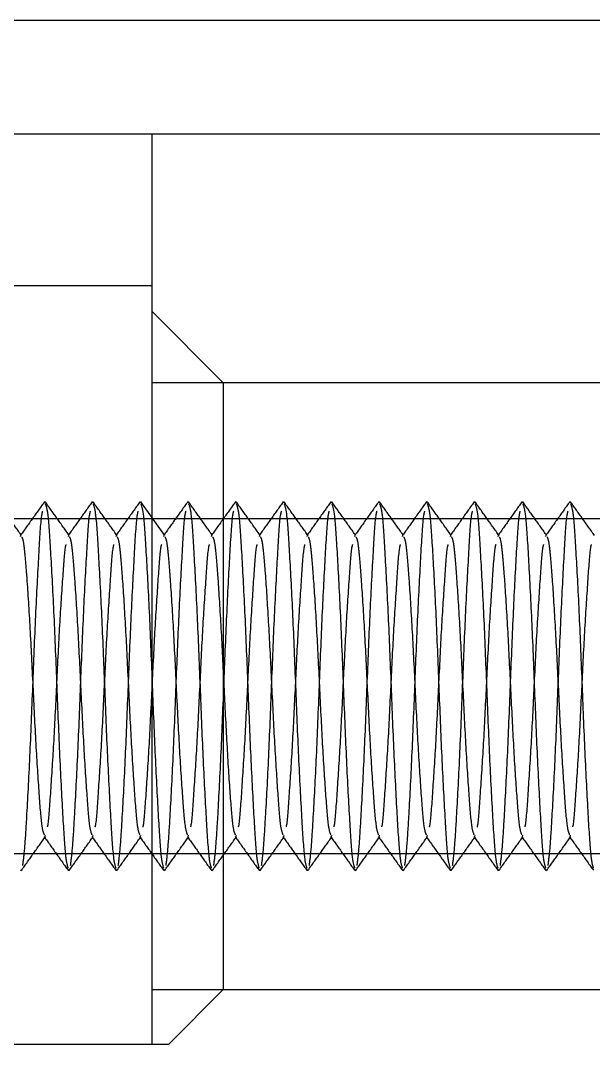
# Model space of a CAD drawing. Header units: metres. Extents: x 0 to 21025, y 0 to 14850.
# Drawn here: x 2252.85 to 2276.85, y 9008.52 to 9051.38 of the extents above; entities that cross this region are included whole.
import ezdxf

# ---------------------------------------------------------------- set-up
doc = ezdxf.new("R2010")
doc.units = ezdxf.units.M
doc.header["$LTSCALE"] = 25
doc.linetypes.add('HIDDEN2', pattern=[4.7625, 3.175, -1.5875])
doc.layers.add('SL4', color=4, linetype='Continuous')
doc.layers.add('ST1', color=7, linetype='HIDDEN2')

msp = doc.modelspace()

# ---------------------------------------------------------------- linework, layer by layer
at = {"layer": 'SL4'}
for p, q in [((2875.564, 9046.619), (1925.562, 9046.619)), ((2258.346, 9046.619), (2258.346, 9040.269)), ((2258.346, 9040.269), (2251.996, 9040.269)), ((2258.346, 9040.269), (2258.346, 9008.519)), ((2261.346, 9036.219), (2258.346, 9039.219)), ((2282.346, 9036.219), (2261.346, 9036.219)), ((2261.346, 9036.219), (2261.346, 9010.819)), ((2259.046, 9008.519), (2261.346, 9010.819)), ((2261.346, 9010.819), (2282.346, 9010.819)), ((2258.346, 9008.519), (2251.996, 9008.519))]:
    msp.add_line(p, q, dxfattribs=at)
for points, knots in [([(2258.41, 9030.503), (2258.404, 9030.511), (2258.383, 9030.541), (2258.361, 9030.571), (2258.346, 9030.593)], [0, 0, 0, 0, 0.271776, 1, 1, 1, 1]), ([(2259.042, 9008.519), (2259.013, 9008.519), (2258.952, 9008.519), (2258.55, 9008.519), (2258.346, 9008.519)], [0, 0, 0, 0, 0.489804, 1, 1, 1, 1])]:
    msp.add_open_spline(points, degree=3, knots=knots, dxfattribs=at)
at = {"layer": 'ST1'}
for p, q in [((2875.564, 9051.381), (1875.564, 9051.381)), ((2261.346, 9036.219), (2258.346, 9036.219)), ((2261.346, 9036.219), (2258.346, 9036.219)), ((2253.858, 9031.189), (2253.87, 9031.246)), ((2255.858, 9031.189), (2255.87, 9031.246)), ((2257.858, 9031.189), (2257.87, 9031.246)), ((2258.346, 9030.593), (2257.89, 9031.232)), ((2259.858, 9031.189), (2259.87, 9031.246)), ((2261.858, 9031.189), (2261.87, 9031.246)), ((2263.858, 9031.189), (2263.87, 9031.246)), ((2265.858, 9031.189), (2265.87, 9031.246)), ((2267.858, 9031.189), (2267.87, 9031.246)), ((2269.858, 9031.189), (2269.87, 9031.246)), ((2271.858, 9031.189), (2271.87, 9031.246)), ((2273.858, 9031.189), (2273.87, 9031.246)), ((2275.858, 9031.189), (2275.87, 9031.246)), ((2258.346, 9030.519), (2251.996, 9030.519)), ((2283.346, 9030.519), (2258.346, 9030.519)), ((2258.895, 9029.823), (2258.41, 9030.503)), ((2252.856, 9029.786), (2252.87, 9029.84)), ((2254.856, 9029.786), (2254.87, 9029.84)), ((2256.856, 9029.786), (2256.87, 9029.84)), ((2258.856, 9029.786), (2258.87, 9029.84)), ((2260.856, 9029.786), (2260.87, 9029.84)), ((2262.856, 9029.786), (2262.87, 9029.84)), ((2264.856, 9029.786), (2264.87, 9029.84)), ((2266.856, 9029.786), (2266.87, 9029.84)), ((2268.856, 9029.786), (2268.87, 9029.84)), ((2270.856, 9029.786), (2270.87, 9029.84)), ((2272.856, 9029.786), (2272.87, 9029.84)), ((2274.856, 9029.786), (2274.87, 9029.84)), ((2253.87, 9017.197), (2253.893, 9017.286)), ((2255.87, 9017.197), (2255.893, 9017.286)), ((2257.87, 9017.197), (2257.893, 9017.286)), ((2259.87, 9017.197), (2259.893, 9017.286)), ((2261.87, 9017.197), (2261.893, 9017.286)), ((2263.87, 9017.197), (2263.893, 9017.286)), ((2265.87, 9017.197), (2265.893, 9017.286)), ((2267.87, 9017.197), (2267.893, 9017.286)), ((2269.87, 9017.197), (2269.893, 9017.286)), ((2271.87, 9017.197), (2271.893, 9017.286)), ((2273.87, 9017.197), (2273.893, 9017.286)), ((2275.87, 9017.197), (2275.893, 9017.286)), ((2251.996, 9016.519), (2258.346, 9016.519)), ((2258.346, 9016.519), (2283.346, 9016.519)), ((2252.87, 9015.791), (2252.891, 9015.85)), ((2254.87, 9015.791), (2254.891, 9015.85)), ((2256.87, 9015.791), (2256.891, 9015.85)), ((2258.87, 9015.791), (2258.891, 9015.85)), ((2260.87, 9015.791), (2260.891, 9015.85)), ((2262.87, 9015.791), (2262.891, 9015.85)), ((2264.87, 9015.791), (2264.891, 9015.85)), ((2266.87, 9015.791), (2266.891, 9015.85)), ((2268.87, 9015.791), (2268.891, 9015.85)), ((2270.87, 9015.791), (2270.891, 9015.85)), ((2272.87, 9015.791), (2272.891, 9015.85)), ((2274.87, 9015.791), (2274.891, 9015.85)), ((2258.346, 9010.819), (2261.346, 9010.819)), ((2258.346, 9010.819), (2261.346, 9010.819))]:
    msp.add_line(p, q, dxfattribs=at)
for points, knots in [([(2252.895, 9029.823), (2252.727, 9030.058), (2252.392, 9030.528), (2252.057, 9030.997), (2251.89, 9031.232)], [0, 0, 0, 0, 0.499908, 1, 1, 1, 1]), ([(2253.858, 9031.241), (2253.691, 9031.006), (2253.357, 9030.537), (2253.022, 9030.068), (2252.855, 9029.833)], [0, 0, 0, 0, 0.500033, 1, 1, 1, 1]), ([(2254.895, 9029.823), (2254.727, 9030.058), (2254.392, 9030.528), (2254.057, 9030.997), (2253.89, 9031.232)], [0, 0, 0, 0, 0.499908, 1, 1, 1, 1]), ([(2253.89, 9031.155), (2253.927, 9031.049), (2254.007, 9030.823), (2254.113, 9029.101), (2254.25, 9026.562), (2254.37, 9023.519), (2254.491, 9020.475), (2254.627, 9017.937), (2254.733, 9016.227), (2254.811, 9016.001), (2254.847, 9015.898)], [0, 0, 0, 0, 0.111758, 0.239388, 0.372264, 0.501747, 0.63123, 0.764106, 0.891736, 1, 1, 1, 1]), ([(2255.858, 9031.241), (2255.691, 9031.006), (2255.357, 9030.537), (2255.022, 9030.068), (2254.855, 9029.833)], [0, 0, 0, 0, 0.500033, 1, 1, 1, 1]), ([(2256.895, 9029.823), (2256.727, 9030.058), (2256.392, 9030.528), (2256.057, 9030.997), (2255.89, 9031.232)], [0, 0, 0, 0, 0.499908, 1, 1, 1, 1]), ([(2255.89, 9031.155), (2255.927, 9031.049), (2256.007, 9030.823), (2256.113, 9029.101), (2256.25, 9026.562), (2256.37, 9023.519), (2256.491, 9020.475), (2256.627, 9017.937), (2256.733, 9016.227), (2256.811, 9016.001), (2256.847, 9015.898)], [0, 0, 0, 0, 0.111758, 0.239388, 0.372264, 0.501747, 0.63123, 0.764106, 0.891736, 1, 1, 1, 1]), ([(2257.858, 9031.241), (2257.691, 9031.006), (2257.357, 9030.537), (2257.022, 9030.068), (2256.855, 9029.833)], [0, 0, 0, 0, 0.500033, 1, 1, 1, 1]), ([(2257.89, 9031.155), (2257.927, 9031.049), (2258.007, 9030.823), (2258.113, 9029.101), (2258.25, 9026.562), (2258.37, 9023.519), (2258.491, 9020.475), (2258.627, 9017.937), (2258.733, 9016.227), (2258.811, 9016.001), (2258.847, 9015.898)], [0, 0, 0, 0, 0.111758, 0.239388, 0.372264, 0.501747, 0.63123, 0.764106, 0.891736, 1, 1, 1, 1]), ([(2259.858, 9031.241), (2259.691, 9031.006), (2259.357, 9030.537), (2259.022, 9030.068), (2258.855, 9029.833)], [0, 0, 0, 0, 0.500033, 1, 1, 1, 1]), ([(2260.895, 9029.823), (2260.727, 9030.058), (2260.392, 9030.528), (2260.057, 9030.997), (2259.89, 9031.232)], [0, 0, 0, 0, 0.4999079, 1, 1, 1, 1]), ([(2259.89, 9031.155), (2259.927, 9031.049), (2260.007, 9030.823), (2260.113, 9029.101), (2260.25, 9026.562), (2260.37, 9023.519), (2260.491, 9020.475), (2260.627, 9017.937), (2260.733, 9016.227), (2260.811, 9016.001), (2260.847, 9015.898)], [0, 0, 0, 0, 0.1117583, 0.2393882, 0.3722641, 0.5017472, 0.6312302, 0.7641061, 0.891736, 1, 1, 1, 1]), ([(2261.858, 9031.241), (2261.691, 9031.006), (2261.357, 9030.537), (2261.022, 9030.068), (2260.855, 9029.833)], [0, 0, 0, 0, 0.5000327, 1, 1, 1, 1]), ([(2262.895, 9029.823), (2262.727, 9030.058), (2262.392, 9030.528), (2262.057, 9030.997), (2261.89, 9031.232)], [0, 0, 0, 0, 0.499908, 1, 1, 1, 1]), ([(2261.89, 9031.155), (2261.927, 9031.049), (2262.007, 9030.823), (2262.113, 9029.101), (2262.25, 9026.562), (2262.37, 9023.519), (2262.491, 9020.475), (2262.627, 9017.937), (2262.733, 9016.227), (2262.811, 9016.001), (2262.847, 9015.898)], [0, 0, 0, 0, 0.111758, 0.239388, 0.372264, 0.501747, 0.63123, 0.764106, 0.891736, 1, 1, 1, 1]), ([(2263.858, 9031.241), (2263.691, 9031.006), (2263.357, 9030.537), (2263.022, 9030.068), (2262.855, 9029.833)], [0, 0, 0, 0, 0.500033, 1, 1, 1, 1]), ([(2264.895, 9029.823), (2264.727, 9030.058), (2264.392, 9030.528), (2264.057, 9030.997), (2263.89, 9031.232)], [0, 0, 0, 0, 0.4999079, 1, 1, 1, 1]), ([(2263.89, 9031.155), (2263.927, 9031.049), (2264.007, 9030.823), (2264.113, 9029.101), (2264.25, 9026.562), (2264.37, 9023.519), (2264.491, 9020.475), (2264.627, 9017.937), (2264.733, 9016.227), (2264.811, 9016.001), (2264.847, 9015.898)], [0, 0, 0, 0, 0.111758, 0.239388, 0.372264, 0.501747, 0.63123, 0.764106, 0.891736, 1, 1, 1, 1]), ([(2265.858, 9031.241), (2265.691, 9031.006), (2265.357, 9030.537), (2265.022, 9030.068), (2264.855, 9029.833)], [0, 0, 0, 0, 0.500033, 1, 1, 1, 1]), ([(2266.895, 9029.823), (2266.727, 9030.058), (2266.392, 9030.528), (2266.057, 9030.997), (2265.89, 9031.232)], [0, 0, 0, 0, 0.4999079, 1, 1, 1, 1]), ([(2265.89, 9031.155), (2265.927, 9031.049), (2266.007, 9030.823), (2266.113, 9029.101), (2266.25, 9026.562), (2266.37, 9023.519), (2266.491, 9020.475), (2266.627, 9017.937), (2266.733, 9016.227), (2266.811, 9016.001), (2266.847, 9015.898)], [0, 0, 0, 0, 0.1117583, 0.2393882, 0.3722641, 0.5017472, 0.6312302, 0.7641061, 0.891736, 1, 1, 1, 1]), ([(2267.858, 9031.241), (2267.691, 9031.006), (2267.357, 9030.537), (2267.022, 9030.068), (2266.855, 9029.833)], [0, 0, 0, 0, 0.5000327, 1, 1, 1, 1]), ([(2268.895, 9029.823), (2268.727, 9030.058), (2268.392, 9030.528), (2268.057, 9030.997), (2267.89, 9031.232)], [0, 0, 0, 0, 0.499908, 1, 1, 1, 1]), ([(2267.89, 9031.155), (2267.927, 9031.049), (2268.007, 9030.823), (2268.113, 9029.101), (2268.25, 9026.562), (2268.37, 9023.519), (2268.491, 9020.475), (2268.627, 9017.937), (2268.733, 9016.227), (2268.811, 9016.001), (2268.847, 9015.898)], [0, 0, 0, 0, 0.1117583, 0.2393882, 0.3722641, 0.5017472, 0.6312302, 0.7641061, 0.891736, 1, 1, 1, 1]), ([(2269.858, 9031.241), (2269.691, 9031.006), (2269.357, 9030.537), (2269.022, 9030.068), (2268.855, 9029.833)], [0, 0, 0, 0, 0.500033, 1, 1, 1, 1]), ([(2270.895, 9029.823), (2270.727, 9030.058), (2270.392, 9030.528), (2270.057, 9030.997), (2269.89, 9031.232)], [0, 0, 0, 0, 0.499908, 1, 1, 1, 1]), ([(2269.89, 9031.155), (2269.927, 9031.049), (2270.007, 9030.823), (2270.113, 9029.101), (2270.25, 9026.562), (2270.37, 9023.519), (2270.491, 9020.475), (2270.627, 9017.937), (2270.733, 9016.227), (2270.811, 9016.001), (2270.847, 9015.898)], [0, 0, 0, 0, 0.111758, 0.239388, 0.372264, 0.501747, 0.63123, 0.764106, 0.891736, 1, 1, 1, 1]), ([(2271.858, 9031.241), (2271.691, 9031.006), (2271.357, 9030.537), (2271.022, 9030.068), (2270.855, 9029.833)], [0, 0, 0, 0, 0.500033, 1, 1, 1, 1]), ([(2272.895, 9029.823), (2272.727, 9030.058), (2272.392, 9030.528), (2272.057, 9030.997), (2271.89, 9031.232)], [0, 0, 0, 0, 0.4999079, 1, 1, 1, 1]), ([(2271.89, 9031.155), (2271.927, 9031.049), (2272.007, 9030.823), (2272.113, 9029.101), (2272.25, 9026.562), (2272.37, 9023.519), (2272.491, 9020.475), (2272.627, 9017.937), (2272.733, 9016.227), (2272.811, 9016.001), (2272.847, 9015.898)], [0, 0, 0, 0, 0.111758, 0.239388, 0.372264, 0.501747, 0.63123, 0.764106, 0.891736, 1, 1, 1, 1]), ([(2273.858, 9031.241), (2273.691, 9031.006), (2273.357, 9030.537), (2273.022, 9030.068), (2272.855, 9029.833)], [0, 0, 0, 0, 0.5000327, 1, 1, 1, 1]), ([(2274.895, 9029.823), (2274.727, 9030.058), (2274.392, 9030.528), (2274.057, 9030.997), (2273.89, 9031.232)], [0, 0, 0, 0, 0.4999079, 1, 1, 1, 1]), ([(2273.89, 9031.155), (2273.927, 9031.049), (2274.007, 9030.823), (2274.113, 9029.101), (2274.25, 9026.562), (2274.37, 9023.519), (2274.491, 9020.475), (2274.627, 9017.937), (2274.733, 9016.227), (2274.811, 9016.001), (2274.847, 9015.898)], [0, 0, 0, 0, 0.1117583, 0.2393882, 0.3722641, 0.5017472, 0.6312302, 0.7641061, 0.891736, 1, 1, 1, 1]), ([(2275.858, 9031.241), (2275.691, 9031.006), (2275.357, 9030.537), (2275.022, 9030.068), (2274.855, 9029.833)], [0, 0, 0, 0, 0.500033, 1, 1, 1, 1]), ([(2276.895, 9029.823), (2276.727, 9030.058), (2276.392, 9030.528), (2276.057, 9030.997), (2275.89, 9031.232)], [0, 0, 0, 0, 0.499908, 1, 1, 1, 1]), ([(2275.89, 9031.155), (2275.927, 9031.049), (2276.007, 9030.823), (2276.113, 9029.101), (2276.25, 9026.562), (2276.37, 9023.519), (2276.491, 9020.475), (2276.627, 9017.937), (2276.733, 9016.227), (2276.811, 9016.001), (2276.847, 9015.898)], [0, 0, 0, 0, 0.1117583, 0.2393882, 0.3722641, 0.5017472, 0.6312302, 0.7641061, 0.891736, 1, 1, 1, 1]), ([(2252.949, 9016.009), (2252.977, 9016.228), (2253.034, 9016.666), (2253.127, 9018.17), (2253.25, 9020.479), (2253.37, 9023.516), (2253.491, 9026.57), (2253.627, 9029.071), (2253.713, 9030.589), (2253.77, 9030.794), (2253.785, 9030.847)], [0, 0, 0, 0, 0.103388, 0.206233, 0.357671, 0.505243, 0.652814, 0.804253, 0.949712, 1, 1, 1, 1]), ([(2254.949, 9016.009), (2254.977, 9016.228), (2255.034, 9016.666), (2255.127, 9018.17), (2255.25, 9020.479), (2255.37, 9023.516), (2255.491, 9026.57), (2255.627, 9029.071), (2255.713, 9030.589), (2255.77, 9030.794), (2255.785, 9030.847)], [0, 0, 0, 0, 0.103388, 0.206233, 0.357671, 0.505243, 0.652814, 0.804253, 0.949712, 1, 1, 1, 1]), ([(2256.949, 9016.009), (2256.977, 9016.228), (2257.034, 9016.666), (2257.127, 9018.17), (2257.25, 9020.479), (2257.37, 9023.516), (2257.491, 9026.57), (2257.627, 9029.071), (2257.713, 9030.589), (2257.77, 9030.794), (2257.785, 9030.847)], [0, 0, 0, 0, 0.1033882, 0.2062326, 0.357671, 0.5052426, 0.6528142, 0.8042526, 0.9497121, 1, 1, 1, 1]), ([(2258.949, 9016.009), (2258.977, 9016.228), (2259.034, 9016.666), (2259.127, 9018.17), (2259.25, 9020.479), (2259.37, 9023.516), (2259.491, 9026.57), (2259.627, 9029.071), (2259.713, 9030.589), (2259.77, 9030.794), (2259.785, 9030.847)], [0, 0, 0, 0, 0.103388, 0.206233, 0.357671, 0.505243, 0.652814, 0.804253, 0.949712, 1, 1, 1, 1]), ([(2260.949, 9016.009), (2260.977, 9016.228), (2261.034, 9016.666), (2261.127, 9018.17), (2261.25, 9020.479), (2261.37, 9023.516), (2261.491, 9026.57), (2261.627, 9029.071), (2261.713, 9030.589), (2261.77, 9030.794), (2261.785, 9030.847)], [0, 0, 0, 0, 0.1033882, 0.2062326, 0.357671, 0.5052426, 0.6528142, 0.8042526, 0.9497121, 1, 1, 1, 1]), ([(2262.949, 9016.009), (2262.977, 9016.228), (2263.034, 9016.666), (2263.127, 9018.17), (2263.25, 9020.479), (2263.37, 9023.516), (2263.491, 9026.57), (2263.627, 9029.071), (2263.713, 9030.589), (2263.77, 9030.794), (2263.785, 9030.847)], [0, 0, 0, 0, 0.103388, 0.206233, 0.357671, 0.505243, 0.652814, 0.804253, 0.949712, 1, 1, 1, 1]), ([(2264.949, 9016.009), (2264.977, 9016.228), (2265.034, 9016.666), (2265.127, 9018.17), (2265.25, 9020.479), (2265.37, 9023.516), (2265.491, 9026.57), (2265.627, 9029.071), (2265.713, 9030.589), (2265.77, 9030.794), (2265.785, 9030.847)], [0, 0, 0, 0, 0.1033882, 0.2062326, 0.357671, 0.5052426, 0.6528142, 0.8042526, 0.9497121, 1, 1, 1, 1]), ([(2266.949, 9016.009), (2266.977, 9016.228), (2267.034, 9016.666), (2267.127, 9018.17), (2267.25, 9020.479), (2267.37, 9023.516), (2267.491, 9026.57), (2267.627, 9029.071), (2267.713, 9030.589), (2267.77, 9030.794), (2267.785, 9030.847)], [0, 0, 0, 0, 0.103388, 0.206233, 0.357671, 0.505243, 0.652814, 0.804253, 0.949712, 1, 1, 1, 1]), ([(2268.949, 9016.009), (2268.977, 9016.228), (2269.034, 9016.666), (2269.127, 9018.17), (2269.25, 9020.479), (2269.37, 9023.516), (2269.491, 9026.57), (2269.627, 9029.071), (2269.713, 9030.589), (2269.77, 9030.794), (2269.785, 9030.847)], [0, 0, 0, 0, 0.1033882, 0.2062326, 0.357671, 0.5052426, 0.6528142, 0.8042526, 0.9497121, 1, 1, 1, 1]), ([(2270.949, 9016.009), (2270.977, 9016.228), (2271.034, 9016.666), (2271.127, 9018.17), (2271.25, 9020.479), (2271.37, 9023.516), (2271.491, 9026.57), (2271.627, 9029.071), (2271.713, 9030.589), (2271.77, 9030.794), (2271.785, 9030.847)], [0, 0, 0, 0, 0.103388, 0.206233, 0.357671, 0.505243, 0.652814, 0.804253, 0.949712, 1, 1, 1, 1]), ([(2272.949, 9016.009), (2272.977, 9016.228), (2273.034, 9016.666), (2273.127, 9018.17), (2273.25, 9020.479), (2273.37, 9023.516), (2273.491, 9026.57), (2273.627, 9029.071), (2273.713, 9030.589), (2273.77, 9030.794), (2273.785, 9030.847)], [0, 0, 0, 0, 0.1033882, 0.2062326, 0.357671, 0.5052426, 0.6528142, 0.8042526, 0.9497121, 1, 1, 1, 1]), ([(2274.949, 9016.009), (2274.977, 9016.228), (2275.034, 9016.666), (2275.127, 9018.17), (2275.25, 9020.479), (2275.37, 9023.516), (2275.491, 9026.57), (2275.627, 9029.071), (2275.713, 9030.589), (2275.77, 9030.794), (2275.785, 9030.847)], [0, 0, 0, 0, 0.103388, 0.206233, 0.357671, 0.505243, 0.652814, 0.804253, 0.949712, 1, 1, 1, 1]), ([(2252.894, 9029.775), (2252.918, 9029.733), (2252.97, 9029.645), (2253.04, 9029.005), (2253.13, 9027.863), (2253.249, 9026.002), (2253.37, 9023.52), (2253.491, 9021.028), (2253.627, 9018.954), (2253.732, 9017.564), (2253.809, 9017.381), (2253.844, 9017.299)], [0, 0, 0, 0, 0.072607, 0.155069, 0.237884, 0.371691, 0.502076, 0.632461, 0.766268, 0.894784, 1, 1, 1, 1]), ([(2253.982, 9017.624), (2253.988, 9017.643), (2254.035, 9017.805), (2254.113, 9018.994), (2254.25, 9021.019), (2254.37, 9023.519), (2254.491, 9026.017), (2254.628, 9028.05), (2254.708, 9029.256), (2254.759, 9029.42), (2254.767, 9029.448)], [0, 0, 0, 0, 0.020732, 0.175704, 0.337058, 0.494284, 0.651511, 0.812864, 0.967837, 1, 1, 1, 1]), ([(2254.894, 9029.775), (2254.918, 9029.733), (2254.97, 9029.645), (2255.04, 9029.005), (2255.13, 9027.863), (2255.249, 9026.002), (2255.37, 9023.52), (2255.491, 9021.028), (2255.627, 9018.954), (2255.732, 9017.564), (2255.809, 9017.381), (2255.844, 9017.299)], [0, 0, 0, 0, 0.072607, 0.155069, 0.237884, 0.371691, 0.502076, 0.632461, 0.766268, 0.894784, 1, 1, 1, 1]), ([(2255.982, 9017.624), (2255.988, 9017.643), (2256.035, 9017.805), (2256.113, 9018.994), (2256.25, 9021.019), (2256.37, 9023.519), (2256.491, 9026.017), (2256.628, 9028.05), (2256.708, 9029.256), (2256.759, 9029.42), (2256.767, 9029.448)], [0, 0, 0, 0, 0.020732, 0.175704, 0.337058, 0.494284, 0.651511, 0.812864, 0.967837, 1, 1, 1, 1]), ([(2256.894, 9029.775), (2256.918, 9029.733), (2256.97, 9029.645), (2257.04, 9029.005), (2257.13, 9027.863), (2257.249, 9026.002), (2257.37, 9023.52), (2257.491, 9021.028), (2257.627, 9018.954), (2257.732, 9017.564), (2257.809, 9017.381), (2257.844, 9017.299)], [0, 0, 0, 0, 0.072607, 0.155069, 0.237884, 0.371691, 0.502076, 0.632461, 0.766268, 0.894784, 1, 1, 1, 1]), ([(2257.982, 9017.624), (2257.988, 9017.643), (2258.035, 9017.805), (2258.113, 9018.994), (2258.25, 9021.019), (2258.37, 9023.519), (2258.491, 9026.017), (2258.628, 9028.05), (2258.708, 9029.256), (2258.759, 9029.42), (2258.767, 9029.448)], [0, 0, 0, 0, 0.020732, 0.175704, 0.337058, 0.494284, 0.651511, 0.812864, 0.967837, 1, 1, 1, 1]), ([(2258.894, 9029.775), (2258.918, 9029.733), (2258.97, 9029.645), (2259.04, 9029.005), (2259.13, 9027.863), (2259.249, 9026.002), (2259.37, 9023.52), (2259.491, 9021.028), (2259.627, 9018.954), (2259.732, 9017.564), (2259.809, 9017.381), (2259.844, 9017.299)], [0, 0, 0, 0, 0.072607, 0.155069, 0.237884, 0.371691, 0.502076, 0.632461, 0.766268, 0.894784, 1, 1, 1, 1]), ([(2259.982, 9017.624), (2259.988, 9017.643), (2260.035, 9017.805), (2260.113, 9018.994), (2260.25, 9021.019), (2260.37, 9023.519), (2260.491, 9026.017), (2260.628, 9028.05), (2260.708, 9029.256), (2260.759, 9029.42), (2260.767, 9029.448)], [0, 0, 0, 0, 0.020732, 0.175704, 0.337058, 0.494284, 0.651511, 0.812864, 0.967837, 1, 1, 1, 1]), ([(2260.894, 9029.775), (2260.918, 9029.733), (2260.97, 9029.645), (2261.04, 9029.005), (2261.13, 9027.863), (2261.249, 9026.002), (2261.37, 9023.52), (2261.491, 9021.028), (2261.627, 9018.954), (2261.732, 9017.564), (2261.809, 9017.381), (2261.844, 9017.299)], [0, 0, 0, 0, 0.072607, 0.155069, 0.237884, 0.371691, 0.502076, 0.632461, 0.766268, 0.894784, 1, 1, 1, 1]), ([(2261.982, 9017.624), (2261.988, 9017.643), (2262.035, 9017.805), (2262.113, 9018.994), (2262.25, 9021.019), (2262.37, 9023.519), (2262.491, 9026.017), (2262.628, 9028.05), (2262.708, 9029.256), (2262.759, 9029.42), (2262.767, 9029.448)], [0, 0, 0, 0, 0.020732, 0.175704, 0.337058, 0.494284, 0.651511, 0.812864, 0.967837, 1, 1, 1, 1]), ([(2262.894, 9029.775), (2262.918, 9029.733), (2262.97, 9029.645), (2263.04, 9029.005), (2263.13, 9027.863), (2263.249, 9026.002), (2263.37, 9023.52), (2263.491, 9021.028), (2263.627, 9018.954), (2263.732, 9017.564), (2263.809, 9017.381), (2263.844, 9017.299)], [0, 0, 0, 0, 0.072607, 0.155069, 0.237884, 0.371691, 0.502076, 0.632461, 0.766268, 0.894784, 1, 1, 1, 1]), ([(2263.982, 9017.624), (2263.988, 9017.643), (2264.035, 9017.805), (2264.113, 9018.994), (2264.25, 9021.019), (2264.37, 9023.519), (2264.491, 9026.017), (2264.628, 9028.05), (2264.708, 9029.256), (2264.759, 9029.42), (2264.767, 9029.448)], [0, 0, 0, 0, 0.020732, 0.175704, 0.337058, 0.494284, 0.651511, 0.812864, 0.967837, 1, 1, 1, 1]), ([(2264.894, 9029.775), (2264.918, 9029.733), (2264.97, 9029.645), (2265.04, 9029.005), (2265.13, 9027.863), (2265.249, 9026.002), (2265.37, 9023.52), (2265.491, 9021.028), (2265.627, 9018.954), (2265.732, 9017.564), (2265.809, 9017.381), (2265.844, 9017.299)], [0, 0, 0, 0, 0.072607, 0.155069, 0.237884, 0.371691, 0.502076, 0.632461, 0.766268, 0.894784, 1, 1, 1, 1]), ([(2265.982, 9017.624), (2265.988, 9017.643), (2266.035, 9017.805), (2266.113, 9018.994), (2266.25, 9021.019), (2266.37, 9023.519), (2266.491, 9026.017), (2266.628, 9028.05), (2266.708, 9029.256), (2266.759, 9029.42), (2266.767, 9029.448)], [0, 0, 0, 0, 0.020732, 0.175704, 0.337058, 0.494284, 0.651511, 0.812864, 0.967837, 1, 1, 1, 1]), ([(2266.894, 9029.775), (2266.918, 9029.733), (2266.97, 9029.645), (2267.04, 9029.005), (2267.13, 9027.863), (2267.249, 9026.002), (2267.37, 9023.52), (2267.491, 9021.028), (2267.627, 9018.954), (2267.732, 9017.564), (2267.809, 9017.381), (2267.844, 9017.299)], [0, 0, 0, 0, 0.072607, 0.155069, 0.237884, 0.371691, 0.502076, 0.632461, 0.766268, 0.894784, 1, 1, 1, 1]), ([(2267.982, 9017.624), (2267.988, 9017.643), (2268.035, 9017.805), (2268.113, 9018.994), (2268.25, 9021.019), (2268.37, 9023.519), (2268.491, 9026.017), (2268.628, 9028.05), (2268.708, 9029.256), (2268.759, 9029.42), (2268.767, 9029.448)], [0, 0, 0, 0, 0.020732, 0.175704, 0.337058, 0.494284, 0.651511, 0.812864, 0.967837, 1, 1, 1, 1]), ([(2268.894, 9029.775), (2268.918, 9029.733), (2268.97, 9029.645), (2269.04, 9029.005), (2269.13, 9027.863), (2269.249, 9026.002), (2269.37, 9023.52), (2269.491, 9021.028), (2269.627, 9018.954), (2269.732, 9017.564), (2269.809, 9017.381), (2269.844, 9017.299)], [0, 0, 0, 0, 0.072607, 0.155069, 0.237884, 0.371691, 0.502076, 0.632461, 0.766268, 0.894784, 1, 1, 1, 1]), ([(2269.982, 9017.624), (2269.988, 9017.643), (2270.035, 9017.805), (2270.113, 9018.994), (2270.25, 9021.019), (2270.37, 9023.519), (2270.491, 9026.017), (2270.628, 9028.05), (2270.708, 9029.256), (2270.759, 9029.42), (2270.767, 9029.448)], [0, 0, 0, 0, 0.020732, 0.175704, 0.337058, 0.494284, 0.651511, 0.812864, 0.967837, 1, 1, 1, 1]), ([(2270.894, 9029.775), (2270.918, 9029.733), (2270.97, 9029.645), (2271.04, 9029.005), (2271.13, 9027.863), (2271.249, 9026.002), (2271.37, 9023.52), (2271.491, 9021.028), (2271.627, 9018.954), (2271.732, 9017.564), (2271.809, 9017.381), (2271.844, 9017.299)], [0, 0, 0, 0, 0.072607, 0.155069, 0.237884, 0.371691, 0.502076, 0.632461, 0.766268, 0.894784, 1, 1, 1, 1]), ([(2271.982, 9017.624), (2271.988, 9017.643), (2272.035, 9017.805), (2272.113, 9018.994), (2272.25, 9021.019), (2272.37, 9023.519), (2272.491, 9026.017), (2272.628, 9028.05), (2272.708, 9029.256), (2272.759, 9029.42), (2272.767, 9029.448)], [0, 0, 0, 0, 0.020732, 0.175704, 0.337058, 0.494284, 0.651511, 0.812864, 0.967837, 1, 1, 1, 1]), ([(2272.894, 9029.775), (2272.918, 9029.733), (2272.97, 9029.645), (2273.04, 9029.005), (2273.13, 9027.863), (2273.249, 9026.002), (2273.37, 9023.52), (2273.491, 9021.028), (2273.627, 9018.954), (2273.732, 9017.564), (2273.809, 9017.381), (2273.844, 9017.299)], [0, 0, 0, 0, 0.072607, 0.155069, 0.237884, 0.371691, 0.502076, 0.632461, 0.766268, 0.894784, 1, 1, 1, 1]), ([(2273.982, 9017.624), (2273.988, 9017.643), (2274.035, 9017.805), (2274.113, 9018.994), (2274.25, 9021.019), (2274.37, 9023.519), (2274.491, 9026.017), (2274.628, 9028.05), (2274.708, 9029.256), (2274.759, 9029.42), (2274.767, 9029.448)], [0, 0, 0, 0, 0.020732, 0.175704, 0.337058, 0.494284, 0.651511, 0.812864, 0.967837, 1, 1, 1, 1]), ([(2274.894, 9029.775), (2274.918, 9029.733), (2274.97, 9029.645), (2275.04, 9029.005), (2275.13, 9027.863), (2275.249, 9026.002), (2275.37, 9023.52), (2275.491, 9021.028), (2275.627, 9018.954), (2275.732, 9017.564), (2275.809, 9017.381), (2275.844, 9017.299)], [0, 0, 0, 0, 0.072607, 0.155069, 0.237884, 0.371691, 0.502076, 0.632461, 0.766268, 0.894784, 1, 1, 1, 1]), ([(2275.982, 9017.624), (2275.988, 9017.643), (2276.035, 9017.805), (2276.113, 9018.994), (2276.25, 9021.019), (2276.37, 9023.519), (2276.491, 9026.017), (2276.628, 9028.05), (2276.708, 9029.256), (2276.759, 9029.42), (2276.767, 9029.448)], [0, 0, 0, 0, 0.020732, 0.175704, 0.337058, 0.494284, 0.651511, 0.812864, 0.967837, 1, 1, 1, 1]), ([(2252.891, 9015.807), (2253.059, 9016.042), (2253.393, 9016.511), (2253.728, 9016.98), (2253.895, 9017.214)], [0, 0, 0, 0, 0.5000417, 1, 1, 1, 1]), ([(2253.842, 9017.22), (2254.01, 9016.985), (2254.345, 9016.515), (2254.68, 9016.045), (2254.847, 9015.81)], [0, 0, 0, 0, 0.4999108, 1, 1, 1, 1]), ([(2254.891, 9015.807), (2255.059, 9016.042), (2255.393, 9016.511), (2255.728, 9016.98), (2255.895, 9017.214)], [0, 0, 0, 0, 0.5000417, 1, 1, 1, 1]), ([(2255.842, 9017.22), (2256.01, 9016.985), (2256.345, 9016.515), (2256.68, 9016.045), (2256.847, 9015.81)], [0, 0, 0, 0, 0.4999108, 1, 1, 1, 1]), ([(2256.891, 9015.807), (2257.059, 9016.042), (2257.393, 9016.511), (2257.728, 9016.98), (2257.895, 9017.214)], [0, 0, 0, 0, 0.500042, 1, 1, 1, 1]), ([(2257.842, 9017.22), (2258.01, 9016.985), (2258.345, 9016.515), (2258.68, 9016.045), (2258.847, 9015.81)], [0, 0, 0, 0, 0.499911, 1, 1, 1, 1]), ([(2258.891, 9015.807), (2259.059, 9016.042), (2259.393, 9016.511), (2259.728, 9016.98), (2259.895, 9017.214)], [0, 0, 0, 0, 0.5000417, 1, 1, 1, 1]), ([(2259.842, 9017.22), (2260.01, 9016.985), (2260.345, 9016.515), (2260.68, 9016.045), (2260.847, 9015.81)], [0, 0, 0, 0, 0.499911, 1, 1, 1, 1]), ([(2260.891, 9015.807), (2261.059, 9016.042), (2261.393, 9016.511), (2261.728, 9016.98), (2261.895, 9017.214)], [0, 0, 0, 0, 0.5000417, 1, 1, 1, 1]), ([(2261.842, 9017.22), (2262.01, 9016.985), (2262.345, 9016.515), (2262.68, 9016.045), (2262.847, 9015.81)], [0, 0, 0, 0, 0.499911, 1, 1, 1, 1]), ([(2262.891, 9015.807), (2263.059, 9016.042), (2263.393, 9016.511), (2263.728, 9016.98), (2263.895, 9017.214)], [0, 0, 0, 0, 0.500042, 1, 1, 1, 1]), ([(2263.842, 9017.22), (2264.01, 9016.985), (2264.345, 9016.515), (2264.68, 9016.045), (2264.847, 9015.81)], [0, 0, 0, 0, 0.4999108, 1, 1, 1, 1]), ([(2264.891, 9015.807), (2265.059, 9016.042), (2265.393, 9016.511), (2265.728, 9016.98), (2265.895, 9017.214)], [0, 0, 0, 0, 0.500042, 1, 1, 1, 1]), ([(2265.842, 9017.22), (2266.01, 9016.985), (2266.345, 9016.515), (2266.68, 9016.045), (2266.847, 9015.81)], [0, 0, 0, 0, 0.499911, 1, 1, 1, 1]), ([(2266.891, 9015.807), (2267.059, 9016.042), (2267.393, 9016.511), (2267.728, 9016.98), (2267.895, 9017.214)], [0, 0, 0, 0, 0.500042, 1, 1, 1, 1]), ([(2267.842, 9017.22), (2268.01, 9016.985), (2268.345, 9016.515), (2268.68, 9016.045), (2268.847, 9015.81)], [0, 0, 0, 0, 0.499911, 1, 1, 1, 1]), ([(2268.891, 9015.807), (2269.059, 9016.042), (2269.393, 9016.511), (2269.728, 9016.98), (2269.895, 9017.214)], [0, 0, 0, 0, 0.500042, 1, 1, 1, 1]), ([(2269.842, 9017.22), (2270.01, 9016.985), (2270.345, 9016.515), (2270.68, 9016.045), (2270.847, 9015.81)], [0, 0, 0, 0, 0.4999108, 1, 1, 1, 1]), ([(2270.891, 9015.807), (2271.059, 9016.042), (2271.393, 9016.511), (2271.728, 9016.98), (2271.895, 9017.214)], [0, 0, 0, 0, 0.5000417, 1, 1, 1, 1]), ([(2271.842, 9017.22), (2272.01, 9016.985), (2272.345, 9016.515), (2272.68, 9016.045), (2272.847, 9015.81)], [0, 0, 0, 0, 0.499911, 1, 1, 1, 1]), ([(2272.891, 9015.807), (2273.059, 9016.042), (2273.393, 9016.511), (2273.728, 9016.98), (2273.895, 9017.214)], [0, 0, 0, 0, 0.500042, 1, 1, 1, 1]), ([(2273.842, 9017.22), (2274.01, 9016.985), (2274.345, 9016.515), (2274.68, 9016.045), (2274.847, 9015.81)], [0, 0, 0, 0, 0.499911, 1, 1, 1, 1]), ([(2274.891, 9015.807), (2275.059, 9016.042), (2275.393, 9016.511), (2275.728, 9016.98), (2275.895, 9017.214)], [0, 0, 0, 0, 0.500042, 1, 1, 1, 1]), ([(2275.842, 9017.22), (2276.01, 9016.985), (2276.345, 9016.515), (2276.68, 9016.045), (2276.847, 9015.81)], [0, 0, 0, 0, 0.4999108, 1, 1, 1, 1])]:
    msp.add_open_spline(points, degree=3, knots=knots, dxfattribs=at)

doc.saveas('drawing.dxf')
